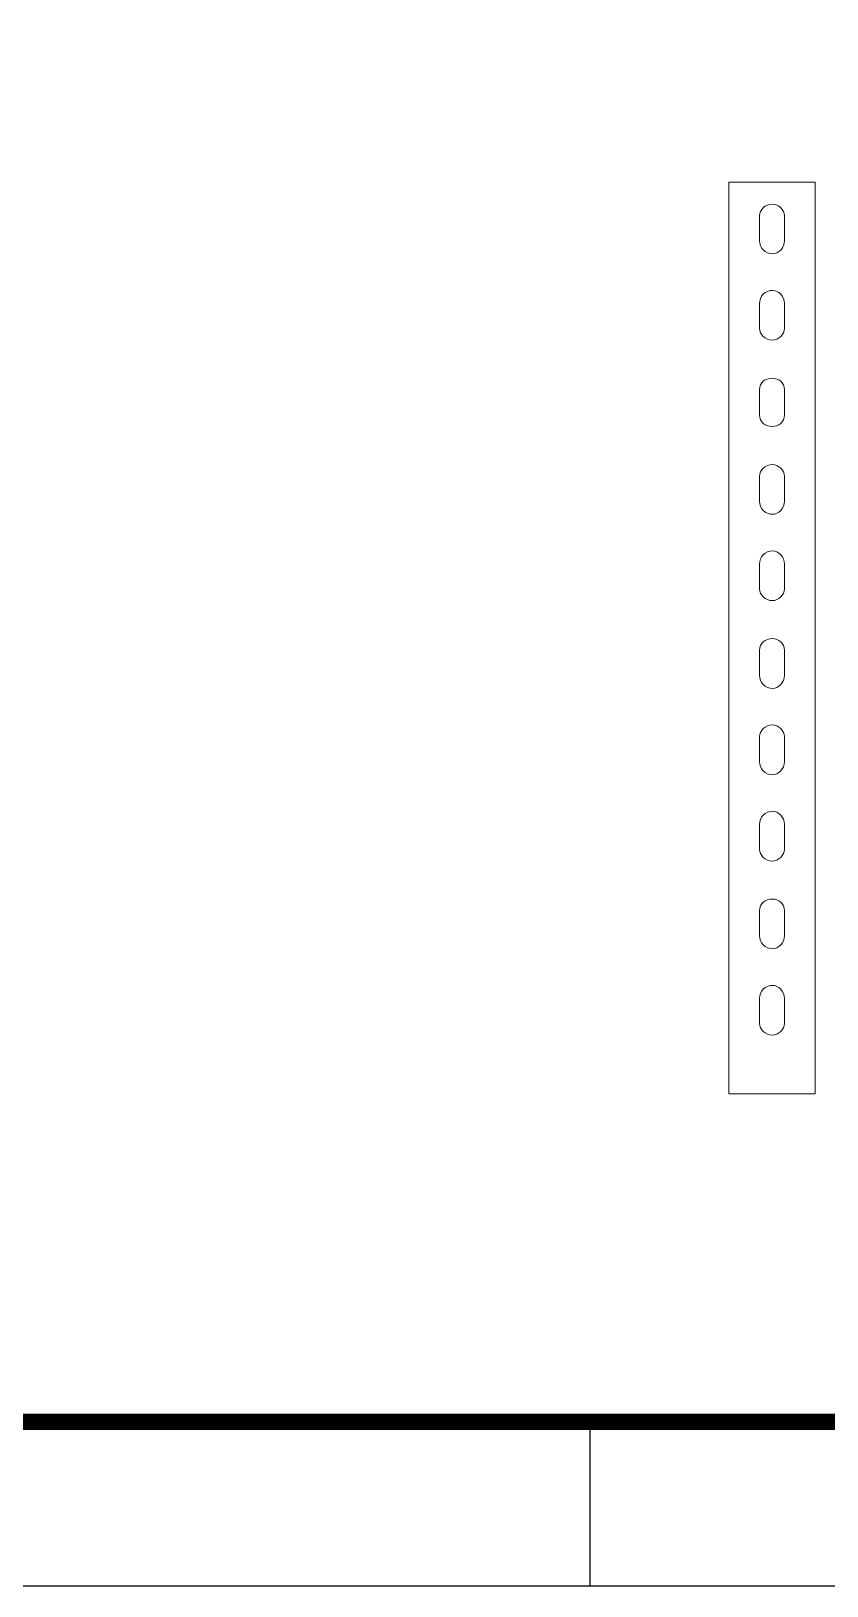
# Model space of a CAD drawing. Header units: millimetres. Extents: x 1004 to 59588, y 686 to 38112.
# Drawn here: x 43751 to 44071, y 35341 to 35966 of the extents above; entities that cross this region are included whole.
import ezdxf

# ---------------------------------------------------------------- set-up
doc = ezdxf.new("R2010")
doc.units = ezdxf.units.MM
doc.layers.add('ARQ-FOLHA', color=7, linetype='Continuous')
doc.layers.add('PDF4_Geometry', color=7, linetype='Continuous')

# ---------------------------------------------------------------- blocks, each defined once
blk = doc.blocks.new('FOLHA A2')
at = {"layer": 'ARQ-FOLHA'}
for p, q in [((224, -420), (224, -410)), ((0, -420), (594, -420))]:
    blk.add_line(p, q, dxfattribs=at)
at = {"layer": 'ARQ-FOLHA', "const_width": 1}
blk.add_lwpolyline([(25, -410), (584, -410), (584, -10), (25, -10), (25, -410)], dxfattribs=at)

msp = doc.modelspace()

# ---------------------------------------------------------------- linework, layer by layer
at = {"layer": 'PDF4_Geometry', "lineweight": 0}
msp.add_lwpolyline([(44066.56, 35539.22), (44066.56, 35905.69), (44031.86, 35905.69), (44031.86, 35539.22)], close=True, dxfattribs=at)
for points in [[(44031.86, 35905.69), (44066.56, 35905.69)], [(44044.21, 35892.16), (44044.21, 35892.16)], [(44054.21, 35892.16), (44054.21, 35882.16)], [(44031.86, 35860.39), (44031.86, 35825.69)], [(44044.21, 35856.86), (44044.21, 35856.86)], [(44054.21, 35856.86), (44054.21, 35846.86)], [(44044.21, 35822.16), (44044.21, 35822.16)], [(44044.21, 35822.16), (44044.21, 35812.16)], [(44054.21, 35822.16), (44054.21, 35812.16)], [(44044.21, 35787.45), (44044.21, 35787.45)], [(44054.21, 35787.45), (44054.21, 35777.45)], [(44044.21, 35752.16), (44044.21, 35752.16)], [(44054.21, 35752.16), (44054.21, 35742.16)], [(44031.86, 35740.98), (44031.86, 35705.69)], [(44044.21, 35717.45), (44044.21, 35717.45)], [(44054.21, 35717.45), (44054.21, 35707.45)], [(44044.21, 35682.75), (44044.21, 35682.75)], [(44054.21, 35682.75), (44054.21, 35672.75)], [(44044.21, 35647.45), (44044.21, 35647.45)], [(44054.21, 35647.45), (44054.21, 35637.45)], [(44031.86, 35620.98), (44031.86, 35586.27)], [(44044.21, 35612.75), (44044.21, 35612.75)], [(44054.21, 35612.75), (44054.21, 35602.75)], [(44044.21, 35577.45), (44044.21, 35577.45)], [(44054.21, 35577.45), (44054.21, 35567.45)]]:
    msp.add_lwpolyline(points, dxfattribs=at)
for points in [[(44044.21, 35892.16), (44044.21, 35882.16, 0.416667), (44049.5, 35876.86)], [(44049.5, 35862.16, 0.416667), (44044.21, 35856.86), (44044.21, 35846.86)], [(44044.21, 35787.45), (44044.21, 35777.45, 0.416667), (44049.5, 35772.16)], [(44049.5, 35757.45, 0.416667), (44044.21, 35752.16), (44044.21, 35742.16)], [(44044.21, 35717.45), (44044.21, 35707.45, 0.416667), (44049.5, 35702.16)], [(44044.21, 35682.75), (44044.21, 35672.75, 0.416667), (44049.5, 35667.45)], [(44049.5, 35652.75, 0.416667), (44044.21, 35647.45), (44044.21, 35637.45)], [(44044.21, 35612.75), (44044.21, 35602.75, 0.416667), (44049.5, 35597.45)], [(44049.5, 35582.75, 0.416667), (44044.21, 35577.45), (44044.21, 35567.45)]]:
    msp.add_lwpolyline(points, format="xyb", dxfattribs=at)
for points in [[(44049.5, 35896.86), (44046.56, 35896.86), (44044.21, 35894.51), (44044.21, 35892.16)], [(44054.21, 35892.16), (44054.21, 35894.51), (44051.86, 35896.86), (44049.5, 35896.86)], [(44049.5, 35876.86), (44051.86, 35876.86), (44054.21, 35879.21), (44054.21, 35882.16)], [(44054.21, 35856.86), (44054.21, 35859.8), (44051.86, 35862.16), (44049.5, 35862.16)], [(44044.21, 35846.86), (44044.21, 35844.51), (44046.56, 35842.16), (44049.5, 35842.16)], [(44049.5, 35842.16), (44051.86, 35842.16), (44054.21, 35844.51), (44054.21, 35846.86)], [(44049.5, 35826.86), (44046.56, 35826.86), (44044.21, 35825.1), (44044.21, 35822.16)], [(44054.21, 35822.16), (44054.21, 35825.1), (44051.86, 35826.86), (44049.5, 35826.86)], [(44044.21, 35812.16), (44044.21, 35809.21), (44046.56, 35807.45), (44049.5, 35807.45)], [(44049.5, 35807.45), (44051.86, 35807.45), (44054.21, 35809.21), (44054.21, 35812.16)], [(44049.5, 35792.16), (44046.56, 35792.16), (44044.21, 35789.8), (44044.21, 35787.45)], [(44054.21, 35787.45), (44054.21, 35789.8), (44051.86, 35792.16), (44049.5, 35792.16)], [(44049.5, 35772.16), (44051.86, 35772.16), (44054.21, 35774.51), (44054.21, 35777.45)], [(44054.21, 35752.16), (44054.21, 35755.1), (44051.86, 35757.45), (44049.5, 35757.45)], [(44044.21, 35742.16), (44044.21, 35739.8), (44046.56, 35737.45), (44049.5, 35737.45)], [(44049.5, 35737.45), (44051.86, 35737.45), (44054.21, 35739.8), (44054.21, 35742.16)], [(44049.5, 35722.16), (44046.56, 35722.16), (44044.21, 35720.39), (44044.21, 35717.45)], [(44054.21, 35717.45), (44054.21, 35720.39), (44051.86, 35722.16), (44049.5, 35722.16)], [(44049.5, 35702.16), (44051.86, 35702.16), (44054.21, 35704.51), (44054.21, 35707.45)], [(44049.5, 35687.45), (44046.56, 35687.45), (44044.21, 35685.1), (44044.21, 35682.75)], [(44054.21, 35682.75), (44054.21, 35685.1), (44051.86, 35687.45), (44049.5, 35687.45)], [(44049.5, 35667.45), (44051.86, 35667.45), (44054.21, 35669.8), (44054.21, 35672.75)], [(44054.21, 35647.45), (44054.21, 35650.39), (44051.86, 35652.75), (44049.5, 35652.75)], [(44044.21, 35637.45), (44044.21, 35635.1), (44046.56, 35632.75), (44049.5, 35632.75)], [(44049.5, 35632.75), (44051.86, 35632.75), (44054.21, 35635.1), (44054.21, 35637.45)], [(44049.5, 35617.45), (44046.56, 35617.45), (44044.21, 35615.69), (44044.21, 35612.75)], [(44054.21, 35612.75), (44054.21, 35615.69), (44051.86, 35617.45), (44049.5, 35617.45)], [(44049.5, 35597.45), (44051.86, 35597.45), (44054.21, 35599.8), (44054.21, 35602.75)], [(44054.21, 35577.45), (44054.21, 35580.39), (44051.86, 35582.75), (44049.5, 35582.75)], [(44044.21, 35567.45), (44044.21, 35565.1), (44046.56, 35562.75), (44049.5, 35562.75)], [(44049.5, 35562.75), (44051.86, 35562.75), (44054.21, 35565.1), (44054.21, 35567.45)]]:
    msp.add_open_spline(points, degree=3, dxfattribs=at)

# ---------------------------------------------------------------- block references
at = {"layer": 'ARQ-FOLHA', "xscale": 6.595981259956956, "yscale": 6.595981259956956, "zscale": 6.595981259956956}
msp.add_blockref('FOLHA A2', (42498.59, 38111.64), dxfattribs=at)

doc.saveas('drawing.dxf')
